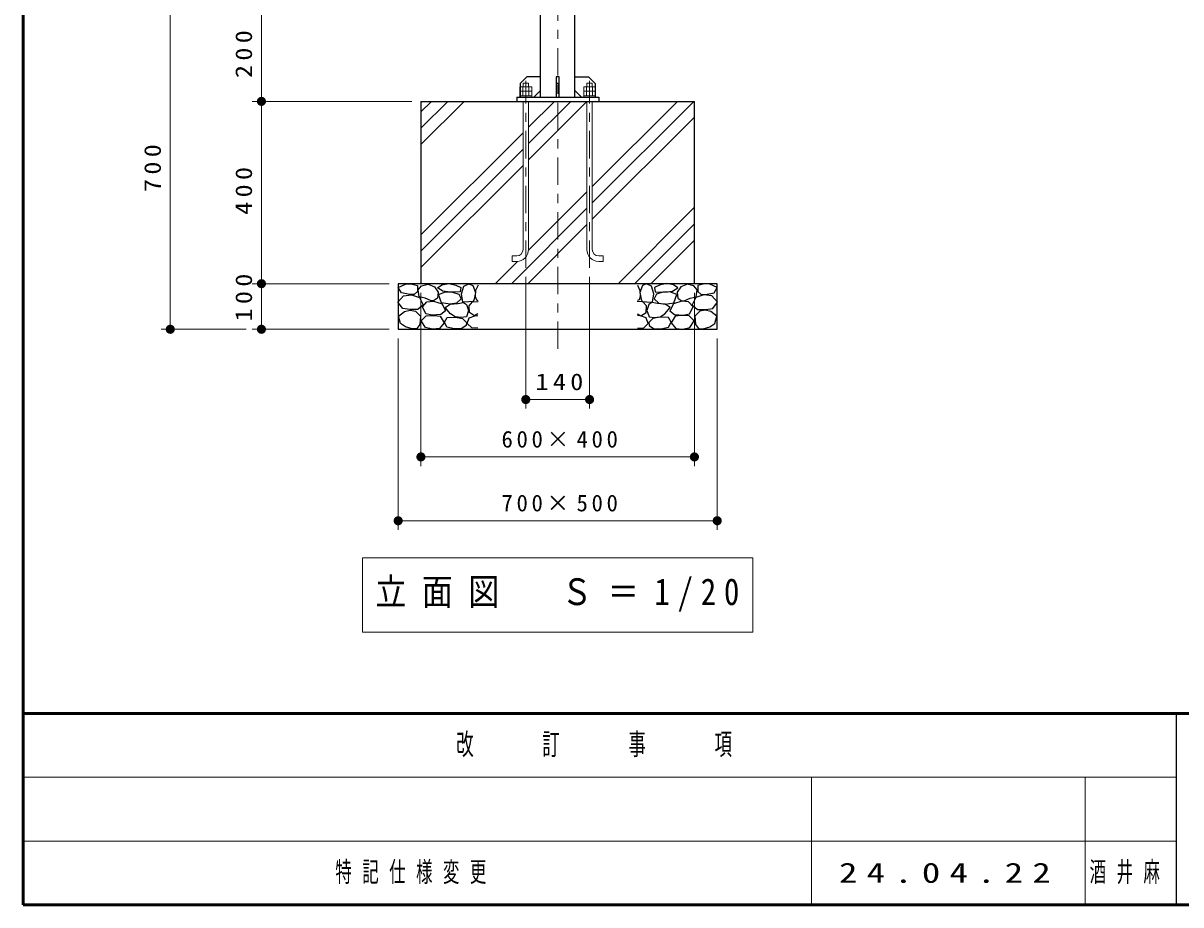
# Model space of a CAD drawing. Units: millimetres on the paper, scale 1:20. Extents: x -365 to 0, y 0 to 257.
# Drawn here: x -365 to -238, y 0 to 96.7 of the extents above; entities that cross this region are included whole.
import ezdxf

# ---------------------------------------------------------------- set-up
doc = ezdxf.new("R2010")
doc.units = ezdxf.units.MM
doc.linetypes.add('USER2', pattern=[6, 3, -1, 1, -1])
doc.layers.add('LY_1', color=7, linetype='Continuous', lineweight=13)
doc.styles.add('ＭＳ ゴシック', font='')
doc.styles.get('ＭＳ ゴシック').set_extended_font_data('MS Gothic')

# ---------------------------------------------------------------- blocks, each defined once
blk = doc.blocks.new('filled_dot')
at = {"color": 0, "linetype": 'Continuous', "lineweight": -2, "const_width": 1.25}
blk.add_lwpolyline([(-0.625, 0, 1), (0.625, 0, 1)], format="xyb", close=True, dxfattribs=at)

msp = doc.modelspace()

# ---------------------------------------------------------------- linework, layer by layer
at = {"layer": 'LY_1', "lineweight": 50}
for p, q in [((-365, 257), (-365, 0)), ((-365, 21), (0, 21)), ((-365, 0), (0, 0))]:
    msp.add_line(p, q, dxfattribs=at)
at = {"layer": 'LY_1', "linetype": 'USER2'}
for p, q in [((-306.361, 129.968), (-306.361, 60.803)), ((-309.861, 69.876), (-309.861, 90.376)), ((-302.861, 69.876), (-302.861, 90.376))]:
    msp.add_line(p, q, dxfattribs=at)
at = {"layer": 'LY_1'}
for p, q in [((-348.861, 63.126), (-348.861, 98.126)), ((-338.861, 88.126), (-338.861, 98.126)), ((-309.211, 89.736), (-310.511, 89.736)), ((-310.511, 89.736), (-310.511, 88.576)), ((-309.211, 89.236), (-310.511, 89.236)), ((-310.186, 89.736), (-310.186, 88.736)), ((-310.161, 90.126), (-309.561, 90.126)), ((-310.161, 89.736), (-310.161, 90.126)), ((-309.561, 89.736), (-309.561, 90.126)), ((-309.536, 89.736), (-309.536, 88.736)), ((-309.211, 89.736), (-309.211, 88.576)), ((-303.511, 89.736), (-302.211, 89.736)), ((-303.511, 89.736), (-303.511, 88.576)), ((-303.511, 89.236), (-302.211, 89.236)), ((-303.186, 89.736), (-303.186, 88.736)), ((-303.161, 89.736), (-303.161, 90.126)), ((-302.561, 90.126), (-303.161, 90.126)), ((-302.561, 89.736), (-302.561, 90.126)), ((-302.536, 89.736), (-302.536, 88.736)), ((-302.211, 89.736), (-302.211, 88.576)), ((-322.361, 88.126), (-339.861, 88.126)), ((-322.361, 88.126), (-339.861, 88.126)), ((-338.861, 68.126), (-338.861, 88.126)), ((-321.361, 83.387), (-316.622, 88.126)), ((-321.361, 85.183), (-318.418, 88.126)), ((-321.361, 86.979), (-320.214, 88.126)), ((-309.211, 88.736), (-310.511, 88.736)), ((-310.161, 71.876), (-310.161, 88.126)), ((-309.561, 83.492), (-304.927, 88.126)), ((-309.561, 85.288), (-306.723, 88.126)), ((-309.561, 71.876), (-309.561, 88.126)), ((-309.561, 81.696), (-303.161, 88.096)), ((-303.511, 88.736), (-302.211, 88.736)), ((-303.161, 71.876), (-303.161, 88.126)), ((-302.561, 77), (-291.435, 88.126)), ((-302.561, 78.796), (-293.231, 88.126)), ((-302.561, 71.876), (-302.561, 88.126)), ((-302.561, 75.204), (-291.361, 86.404)), ((-321.361, 73.488), (-310.161, 84.688)), ((-321.361, 71.692), (-310.161, 82.892)), ((-321.361, 69.896), (-310.161, 81.096)), ((-309.563, 71.793), (-303.161, 78.196)), ((-311.435, 68.126), (-303.161, 76.4)), ((-299.74, 68.126), (-291.361, 76.504)), ((-309.639, 68.126), (-303.161, 74.604)), ((-297.943, 68.126), (-291.361, 74.708)), ((-296.147, 68.126), (-291.361, 72.912)), ((-311.361, 71.176), (-311.361, 70.576)), ((-310.861, 71.176), (-311.361, 71.176)), ((-301.861, 71.176), (-301.361, 71.176)), ((-301.361, 71.176), (-301.361, 70.576)), ((-313.231, 68.126), (-310.779, 70.578)), ((-310.861, 70.576), (-311.361, 70.576)), ((-301.861, 70.576), (-301.361, 70.576)), ((-309.861, 68.876), (-309.861, 54.42)), ((-302.861, 68.876), (-302.861, 54.42)), ((-324.861, 68.126), (-339.861, 68.126)), ((-338.861, 63.126), (-338.861, 68.126)), ((-321.361, 67.126), (-321.361, 48.126)), ((-291.361, 67.126), (-291.361, 48.126)), ((-340.545, 63.126), (-349.861, 63.126)), ((-324.861, 63.126), (-339.861, 63.126)), ((-323.861, 62.126), (-323.861, 41.126)), ((-288.861, 62.126), (-288.861, 41.126)), ((-302.861, 55.42), (-309.861, 55.42)), ((-291.361, 49.126), (-321.361, 49.126)), ((-288.861, 42.126), (-323.861, 42.126)), ((-327.761, 38.054), (-327.761, 29.921)), ((-284.961, 38.054), (-327.761, 38.054)), ((-284.961, 29.921), (-284.961, 38.054)), ((-327.761, 29.921), (-284.961, 29.921)), ((-365, 14), (-238.5, 14)), ((-278.5, 14), (-278.5, 0)), ((-248.5, 14), (-248.5, 0)), ((-365, 7), (-238.5, 7))]:
    msp.add_line(p, q, dxfattribs=at)
at = {"layer": 'LY_1', "lineweight": 25}
for p, q in [((-308.236, 88.576), (-308.236, 98.126)), ((-304.486, 88.576), (-304.486, 98.126)), ((-310.486, 90.076), (-309.736, 90.826)), ((-308.236, 90.826), (-309.736, 90.826)), ((-306.211, 90.826), (-306.511, 90.826)), ((-306.511, 90.826), (-306.511, 88.576)), ((-306.211, 88.576), (-306.211, 90.826)), ((-304.486, 90.826), (-302.986, 90.826)), ((-302.236, 90.076), (-302.986, 90.826)), ((-310.486, 90.076), (-310.486, 88.576)), ((-308.236, 89.326), (-308.986, 88.576)), ((-306.211, 90.076), (-306.511, 90.076)), ((-304.486, 89.326), (-303.736, 88.576)), ((-302.236, 90.076), (-302.236, 88.576)), ((-321.361, 88.126), (-291.361, 88.126)), ((-321.361, 88.126), (-321.361, 68.126)), ((-310.861, 88.576), (-301.861, 88.576)), ((-310.861, 88.576), (-310.861, 88.126)), ((-301.861, 88.576), (-301.861, 88.126)), ((-291.361, 68.126), (-291.361, 88.126)), ((-288.861, 68.126), (-323.861, 68.126)), ((-323.861, 68.126), (-323.861, 63.126)), ((-288.861, 63.126), (-288.861, 68.126)), ((-323.861, 63.126), (-288.861, 63.126)), ((-238.5, 21), (-238.5, 0))]:
    msp.add_line(p, q, dxfattribs=at)
for points in [[(-322.594, 66.951), (-323.511, 67.124), (-323.845, 67.719), (-323.065, 68.078), (-322.458, 68.116), (-321.751, 67.917), (-321.739, 67.261), (-322.111, 66.939)], [(-320.302, 66.294), (-320.897, 66.53), (-321.553, 66.678), (-321.652, 67.471), (-321.305, 67.893), (-320.587, 68.091), (-319.881, 67.793), (-319.459, 67.199), (-319.559, 66.554), (-319.98, 66.257)], [(-318.457, 67.233), (-318.973, 67.316), (-319.545, 67.665), (-319.071, 68), (-318.304, 68.139), (-317.537, 67.972), (-316.993, 67.707), (-317.063, 67.247), (-317.746, 67.205)], [(-315.643, 66.17), (-316.102, 66.121), (-316.759, 66.096), (-316.907, 67.013), (-316.659, 67.843), (-316.102, 68.116), (-315.656, 67.93), (-315.371, 67.174), (-315.532, 66.418)], [(-297.078, 66.17), (-296.62, 66.121), (-295.963, 66.096), (-295.814, 67.013), (-296.062, 67.843), (-296.62, 68.116), (-297.066, 67.93), (-297.351, 67.174), (-297.19, 66.418)], [(-294.264, 67.233), (-293.748, 67.316), (-293.176, 67.665), (-293.65, 68), (-294.418, 68.139), (-295.185, 67.972), (-295.729, 67.707), (-295.659, 67.247), (-294.975, 67.205)], [(-292.42, 66.294), (-291.825, 66.53), (-291.168, 66.678), (-291.069, 67.471), (-291.416, 67.893), (-292.135, 68.091), (-292.841, 67.793), (-293.262, 67.199), (-293.163, 66.554), (-292.742, 66.257)], [(-290.128, 66.951), (-289.211, 67.124), (-288.876, 67.719), (-289.657, 68.078), (-290.264, 68.116), (-290.97, 67.917), (-290.982, 67.261), (-290.611, 66.939)], [(-322.594, 65.278), (-323.362, 65.39), (-323.882, 66.108), (-323.288, 66.79), (-322.396, 66.914), (-321.516, 66.629), (-321.107, 65.823), (-321.69, 65.303)], [(-320.128, 64.684), (-320.81, 64.808), (-321.206, 65.588), (-320.723, 66.133), (-319.98, 66.208), (-319.051, 65.923), (-318.679, 65.154), (-319.187, 64.746)], [(-318.165, 65.894), (-319.113, 66.019), (-319.448, 66.94), (-318.653, 67.219), (-317.886, 67.191), (-317.202, 66.996), (-316.951, 66.48), (-317.467, 65.992)], [(-317.607, 64.499), (-318.123, 64.806), (-318.708, 65.517), (-318.151, 65.88), (-317.3, 65.95), (-316.7, 66.047), (-316.351, 65.838), (-316.156, 65.169), (-316.379, 64.485), (-316.937, 64.402)], [(-295.115, 64.499), (-294.599, 64.806), (-294.013, 65.517), (-294.571, 65.88), (-295.422, 65.95), (-296.021, 66.047), (-296.37, 65.838), (-296.565, 65.169), (-296.342, 64.485), (-295.784, 64.402)], [(-294.557, 65.894), (-293.609, 66.019), (-293.274, 66.94), (-294.069, 67.219), (-294.836, 67.191), (-295.519, 66.996), (-295.77, 66.48), (-295.254, 65.992)], [(-292.593, 64.684), (-291.912, 64.808), (-291.515, 65.588), (-291.998, 66.133), (-292.742, 66.208), (-293.671, 65.923), (-294.043, 65.154), (-293.535, 64.746)], [(-290.128, 65.278), (-289.359, 65.39), (-288.839, 66.108), (-289.434, 66.79), (-290.326, 66.914), (-291.205, 66.629), (-291.614, 65.823), (-291.032, 65.303)], [(-322.334, 63.16), (-323.04, 63.383), (-323.597, 63.779), (-323.82, 64.56), (-323.164, 65.093), (-322.539, 65.238), (-321.95, 65.13), (-321.405, 64.572), (-321.491, 63.655), (-321.813, 63.209)], [(-290.388, 63.16), (-289.682, 63.383), (-289.124, 63.779), (-288.901, 64.56), (-289.558, 65.093), (-290.182, 65.238), (-290.772, 65.13), (-291.317, 64.572), (-291.23, 63.655), (-290.908, 63.209)], [(-320.091, 63.147), (-320.872, 63.308), (-321.343, 64.064), (-320.785, 64.597), (-319.918, 64.646), (-319.236, 64.559), (-318.815, 63.828), (-319.311, 63.209)], [(-316.351, 63.872), (-316.393, 63.537), (-316.881, 63.202), (-317.676, 63.174), (-318.527, 63.342), (-318.792, 63.913), (-318.499, 64.429), (-317.565, 64.471), (-316.812, 64.318)], [(-296.37, 63.872), (-296.328, 63.537), (-295.84, 63.202), (-295.045, 63.174), (-294.194, 63.342), (-293.929, 63.913), (-294.222, 64.429), (-295.157, 64.471), (-295.91, 64.318)], [(-292.63, 63.147), (-291.85, 63.308), (-291.379, 64.064), (-291.936, 64.597), (-292.804, 64.646), (-293.485, 64.559), (-293.906, 63.828), (-293.411, 63.209)]]:
    msp.add_lwpolyline(points, close=True, dxfattribs=at)
for points in [[(-315.098, 67.954), (-315.359, 67.385), (-315.408, 66.728), (-315.284, 66.344), (-315.123, 66.282)], [(-297.623, 67.954), (-297.363, 67.385), (-297.313, 66.728), (-297.437, 66.344), (-297.598, 66.282)], [(-315.111, 64.82), (-315.495, 64.585), (-316.052, 64.981), (-316.09, 65.687), (-315.705, 66.121), (-315.086, 66.158)], [(-297.611, 64.82), (-297.227, 64.585), (-296.669, 64.981), (-296.632, 65.687), (-297.016, 66.121), (-297.636, 66.158)], [(-315.111, 63.259), (-315.792, 63.284), (-316.288, 63.754), (-316.065, 64.374), (-315.445, 64.585), (-315.111, 64.622)], [(-297.611, 63.259), (-296.929, 63.284), (-296.434, 63.754), (-296.657, 64.374), (-297.276, 64.585), (-297.611, 64.622)]]:
    msp.add_lwpolyline(points, dxfattribs=at)
at = {"layer": 'LY_1'}
for centre, radius, start, end in [((-310.861, 71.876), 0.7, 270, 0), ((-310.861, 71.876), 1.3, 270, 0), ((-301.861, 71.876), 1.3, 180, 270), ((-301.861, 71.876), 0.7, 180, 270)]:
    msp.add_arc(centre, radius, start, end, dxfattribs=at)

# ---------------------------------------------------------------- block references
at = {"layer": 'LY_1', "xscale": 0.4, "yscale": 0.4}
for p, rotation in [((-338.861, 88.126), 90), ((-338.861, 88.126), 270), ((-338.861, 68.126), 270), ((-338.861, 68.126), 90), ((-348.861, 63.126), 90), ((-338.861, 63.126), 90), ((-302.861, 55.42), 180), ((-291.361, 49.126), 180), ((-288.861, 42.126), 180)]:
    msp.add_blockref('filled_dot', p, dxfattribs=dict(at, rotation=rotation))
for p in [(-309.861, 55.42), (-321.361, 49.126), (-323.861, 42.126)]:
    msp.add_blockref('filled_dot', p, dxfattribs=at)

# ---------------------------------------------------------------- texts
at = {"layer": 'LY_1', "char_height": 1.833, "attachment_point": 8, "rotation": 90, "style": 'ＭＳ ゴシック'}
for s, insert in [('\\T1.33;\\W1.15;200', (-339.861, 93.542)), ('\\T1.33;\\W1.15;700', (-349.861, 81.042)), ('\\T1.33;\\W1.15;400', (-339.861, 78.542)), ('\\T1.33;\\W1.15;100', (-339.861, 66.839))]:
    msp.add_mtext(s, dxfattribs=dict(at, insert=insert))
at = {"layer": 'LY_1', "style": 'ＭＳ ゴシック'}
for s, insert, char_height, attachment_point in [('\\T1.33;\\W1.15;140', (-305.94, 56.42), 1.833, 8), ('\\T1.32;600×400', (-305.941, 50.126), 1.833, 8), ('\\T1.32;700×500', (-305.941, 43.126), 1.833, 8), ('\\T1.5;\\W0.85;立面図\u3000Ｓ＝1/20', (-326.361, 33.988), 2.933, 4), ('\\T1.64;\\W0.6;改\u3000\u3000訂\u3000\u3000事\u3000\u3000項', (-301.75, 17.5), 2.346, 5), ('\\T1.64;\\W0.6;特記仕様変更', (-330.75, 3.5), 2.199, 4), ('\\T1.5;\\W1.35;24.04.22', (-275.5, 3.5), 2.199, 4), ('\\T1.64;\\W0.6;酒井麻', (-248, 3.5), 2.199, 4)]:
    msp.add_mtext(s, dxfattribs=dict(at, insert=insert, char_height=char_height, attachment_point=attachment_point))

doc.saveas('drawing.dxf')
